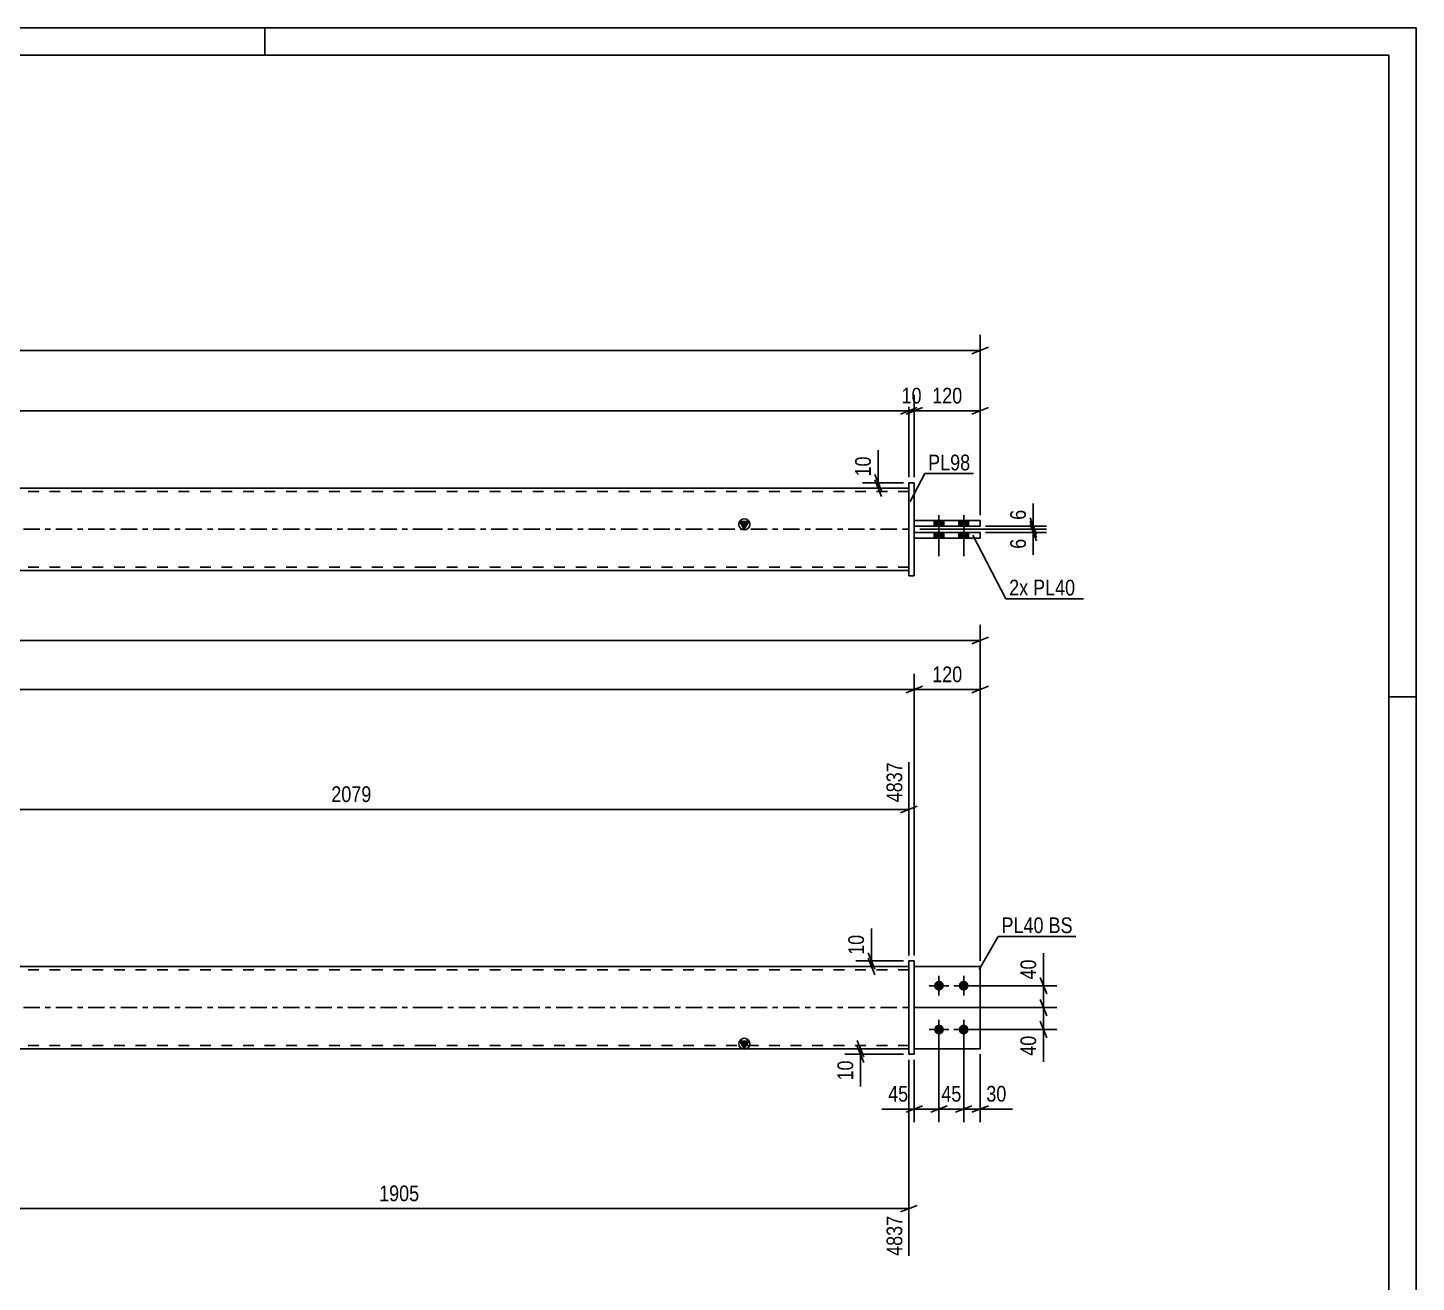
# Model space of a CAD drawing. Header units: millimetres. Extents: x 0 to 594, y 0 to 420.
# Drawn here: x 340.8 to 594, y 191.3 to 420 of the extents above; entities that cross this region are included whole.
import ezdxf

# ---------------------------------------------------------------- set-up
doc = ezdxf.new("R2010")
doc.units = ezdxf.units.MM
doc.linetypes.add('DXK_LINE_DOT2', pattern=[3.9198, 1.9599, -1.9599])
doc.linetypes.add('DXK_LINE_DOT3', pattern=[5.9187, 2.979, -0.9799, 0.9799, -0.9799])
doc.styles.add('Arial Narrow', font='ARIALN.TTF', dxfattribs={"height": 0.2})

# ---------------------------------------------------------------- blocks, each defined once
blk = doc.blocks.new('Unknown-580610075-1130')
at = {"color": 5, "linetype": 'Continuous'}
for p, q in [((594, 420), (0, 420)), ((384, 415), (384, 420)), ((594, 0), (594, 420)), ((589, 415), (5, 415)), ((589, 5), (589, 415)), ((594, 298), (589, 298))]:
    blk.add_line(p, q, dxfattribs=at)
blk = doc.blocks.new('Part-580610075-1695 - 1673')
at = {"color": 2, "linetype": 'Continuous'}
for p, q in [((514.47, 248.86), (502.47, 248.86)), ((514.47, 248.86), (514.47, 248.86)), ((514.47, 248.86), (514.47, 233.86)), ((514.47, 233.86), (502.47, 233.86))]:
    blk.add_line(p, q, dxfattribs=at)
at = {"color": 7, "linetype": 'DXK_LINE_DOT2'}
for p, q in [((514.47, 248.86), (502.47, 248.86)), ((502.47, 248.86), (502.47, 248.86)), ((502.47, 233.86), (502.47, 248.86)), ((514.47, 248.86), (514.47, 248.86)), ((514.47, 233.86), (502.47, 233.86))]:
    blk.add_line(p, q, dxfattribs=at)
blk = doc.blocks.new('Part-580610075-1700 - 1673')
at = {"linetype": 'Continuous'}
blk.add_hatch(color=2, dxfattribs=at).paths.add_polyline_path([(471.47, 233.86), (470.67, 235.26), (472.27, 235.26)])
at = {"color": 2, "linetype": 'Continuous'}
for p, q in [((413.37, 248.86), (174.27, 248.86)), ((501.47, 248.86), (413.47, 248.86)), ((413.37, 233.86), (174.27, 233.86)), ((501.47, 233.86), (413.47, 233.86)), ((471.47, 233.86), (470.67, 235.26)), ((470.67, 235.26), (472.27, 235.26)), ((472.27, 235.26), (471.47, 233.86))]:
    blk.add_line(p, q, dxfattribs=at)
at = {"color": 7, "linetype": 'DXK_LINE_DOT2'}
for p, q in [((413.37, 248.26), (174.27, 248.26)), ((501.47, 248.26), (413.47, 248.26)), ((501.47, 248.86), (501.47, 233.86)), ((413.37, 234.46), (174.27, 234.46)), ((501.47, 234.46), (413.47, 234.46))]:
    blk.add_line(p, q, dxfattribs=at)
at = {"color": 7, "linetype": 'DXK_LINE_DOT3'}
for p, q in [((174.27, 241.36), (413.37, 241.36)), ((413.47, 241.36), (501.47, 241.36))]:
    blk.add_line(p, q, dxfattribs=at)
at = {"color": 2, "linetype": 'Continuous'}
blk.add_circle((471.47, 234.76), 1, dxfattribs=at)
blk = doc.blocks.new('Part-580610075-1685 - 1673')
at = {"color": 2, "linetype": 'Continuous'}
for p, q in [((501.47, 249.86), (502.47, 249.86)), ((501.47, 232.86), (501.47, 249.86)), ((502.47, 232.86), (502.47, 249.86)), ((501.47, 232.86), (501.47, 232.86)), ((501.47, 232.86), (502.47, 232.86))]:
    blk.add_line(p, q, dxfattribs=at)
at = {"color": 7, "linetype": 'DXK_LINE_DOT2'}
for p, q in [((501.47, 249.86), (502.47, 249.86)), ((501.47, 232.86), (502.47, 232.86))]:
    blk.add_line(p, q, dxfattribs=at)
blk = doc.blocks.new('Part-580610075-1690 - 1673')
at = {"color": 7, "linetype": 'DXK_LINE_DOT2'}
for p, q in [((502.47, 248.86), (514.47, 248.86)), ((514.47, 248.86), (502.47, 248.86)), ((502.47, 248.86), (502.47, 248.86)), ((502.47, 233.86), (502.47, 248.86)), ((514.47, 248.86), (514.47, 248.86)), ((514.47, 248.86), (514.47, 233.86)), ((514.47, 233.86), (502.47, 233.86)), ((514.47, 233.86), (502.47, 233.86))]:
    blk.add_line(p, q, dxfattribs=at)
blk = doc.blocks.new('Bolt-580610075-1710 - 1673')
at = {"linetype": 'Continuous'}
for points in [[(506.97, 246.26), (507.16, 246.24), (507.34, 246.18), (507.5, 246.08), (507.64, 245.96), (507.75, 245.81), (507.83, 245.63), (507.87, 245.45), (507.87, 245.26), (507.83, 245.08), (507.75, 244.91), (507.64, 244.75), (507.5, 244.63), (507.34, 244.53), (507.16, 244.48), (506.97, 244.46), (506.78, 244.48), (506.6, 244.53), (506.44, 244.63), (506.3, 244.75), (506.19, 244.91), (506.11, 245.08), (506.08, 245.26), (506.08, 245.45), (506.11, 245.63), (506.19, 245.81), (506.3, 245.96), (506.44, 246.08), (506.6, 246.18), (506.78, 246.24)], [(511.47, 246.26), (511.66, 246.24), (511.84, 246.18), (512, 246.08), (512.14, 245.96), (512.25, 245.81), (512.33, 245.63), (512.37, 245.45), (512.37, 245.26), (512.33, 245.08), (512.25, 244.91), (512.14, 244.75), (512, 244.63), (511.84, 244.53), (511.66, 244.48), (511.47, 244.46), (511.28, 244.48), (511.1, 244.53), (510.94, 244.63), (510.8, 244.75), (510.69, 244.91), (510.61, 245.08), (510.58, 245.26), (510.58, 245.45), (510.61, 245.63), (510.69, 245.81), (510.8, 245.96), (510.94, 246.08), (511.1, 246.18), (511.28, 246.24)], [(506.97, 238.26), (507.16, 238.24), (507.34, 238.18), (507.5, 238.08), (507.64, 237.96), (507.75, 237.81), (507.83, 237.63), (507.87, 237.45), (507.87, 237.26), (507.83, 237.08), (507.75, 236.91), (507.64, 236.75), (507.5, 236.63), (507.34, 236.53), (507.16, 236.48), (506.97, 236.46), (506.78, 236.48), (506.6, 236.53), (506.44, 236.63), (506.3, 236.75), (506.19, 236.91), (506.11, 237.08), (506.08, 237.26), (506.08, 237.45), (506.11, 237.63), (506.19, 237.81), (506.3, 237.96), (506.44, 238.08), (506.6, 238.18), (506.78, 238.24)], [(511.47, 238.26), (511.66, 238.24), (511.84, 238.18), (512, 238.08), (512.14, 237.96), (512.25, 237.81), (512.33, 237.63), (512.37, 237.45), (512.37, 237.26), (512.33, 237.08), (512.25, 236.91), (512.14, 236.75), (512, 236.63), (511.84, 236.53), (511.66, 236.48), (511.47, 236.46), (511.28, 236.48), (511.1, 236.53), (510.94, 236.63), (510.8, 236.75), (510.69, 236.91), (510.61, 237.08), (510.58, 237.26), (510.58, 237.45), (510.61, 237.63), (510.69, 237.81), (510.8, 237.96), (510.94, 238.08), (511.1, 238.18), (511.28, 238.24)]]:
    blk.add_hatch(color=1, dxfattribs=at).paths.add_polyline_path(points)
at = {"color": 1, "linetype": 'Continuous'}
for p, q in [((506.97, 247.16), (506.97, 243.56)), ((511.47, 247.16), (511.47, 243.56)), ((505.17, 245.36), (508.77, 245.36)), ((509.67, 245.36), (513.27, 245.36)), ((506.97, 239.16), (506.97, 235.56)), ((511.47, 239.16), (511.47, 235.56)), ((505.17, 237.36), (508.77, 237.36)), ((509.67, 237.36), (513.27, 237.36))]:
    blk.add_line(p, q, dxfattribs=at)
blk = doc.blocks.new('Bolt-580610075-1371 - 1367')
at = {"linetype": 'Continuous'}
for points in [[(507.87, 330.16), (506.07, 330.16), (506.07, 329.16), (507.87, 329.16)], [(507.87, 330.16), (506.07, 330.16), (506.07, 329.16), (507.87, 329.16)], [(512.37, 330.16), (510.57, 330.16), (510.57, 329.16), (512.37, 329.16)], [(512.37, 330.16), (510.57, 330.16), (510.57, 329.16), (512.37, 329.16)], [(507.87, 327.96), (506.07, 327.96), (506.07, 326.96), (507.87, 326.96)], [(507.87, 327.96), (506.07, 327.96), (506.07, 326.96), (507.87, 326.96)], [(512.37, 327.96), (510.57, 327.96), (510.57, 326.96), (512.37, 326.96)], [(512.37, 327.96), (510.57, 327.96), (510.57, 326.96), (512.37, 326.96)]]:
    blk.add_hatch(color=1, dxfattribs=at).paths.add_polyline_path(points)
at = {"color": 1, "linetype": 'Continuous'}
for p, q in [((506.07, 330.16), (506.07, 329.16)), ((506.07, 330.16), (506.07, 329.16)), ((506.97, 331.16), (506.97, 323.66)), ((506.97, 331.16), (506.97, 323.66)), ((507.87, 330.16), (507.87, 329.16)), ((507.87, 330.16), (507.87, 329.16)), ((510.57, 330.16), (510.57, 329.16)), ((510.57, 330.16), (510.57, 329.16)), ((511.47, 331.16), (511.47, 323.66)), ((511.47, 331.16), (511.47, 323.66)), ((512.37, 330.16), (512.37, 329.16)), ((512.37, 330.16), (512.37, 329.16)), ((506.07, 327.96), (506.07, 326.96)), ((506.07, 327.96), (506.07, 326.96)), ((507.87, 327.96), (507.87, 326.96)), ((507.87, 327.96), (507.87, 326.96)), ((510.57, 327.96), (510.57, 326.96)), ((510.57, 327.96), (510.57, 326.96)), ((512.37, 327.96), (512.37, 326.96)), ((512.37, 327.96), (512.37, 326.96))]:
    blk.add_line(p, q, dxfattribs=at)
blk = doc.blocks.new('Part-580610075-1456 - 1367')
at = {"linetype": 'Continuous'}
blk.add_hatch(color=2, dxfattribs=at).paths.add_polyline_path([(471.47, 328.56), (470.67, 329.96), (472.27, 329.96)])
at = {"color": 2, "linetype": 'Continuous'}
for p, q in [((413.37, 336.06), (174.27, 336.06)), ((501.47, 336.06), (413.47, 336.06)), ((471.47, 328.56), (470.67, 329.96)), ((470.67, 329.96), (472.27, 329.96)), ((472.27, 329.96), (471.47, 328.56)), ((413.37, 321.06), (174.27, 321.06)), ((501.47, 321.06), (413.47, 321.06))]:
    blk.add_line(p, q, dxfattribs=at)
at = {"color": 7, "linetype": 'DXK_LINE_DOT2'}
for p, q in [((413.37, 335.46), (174.27, 335.46)), ((501.47, 335.46), (413.47, 335.46)), ((501.47, 321.06), (501.47, 336.06)), ((413.37, 321.66), (174.27, 321.66)), ((501.47, 321.66), (413.47, 321.66))]:
    blk.add_line(p, q, dxfattribs=at)
at = {"color": 7, "linetype": 'DXK_LINE_DOT3'}
for p, q in [((174.27, 328.56), (413.37, 328.56)), ((413.47, 328.56), (501.47, 328.56))]:
    blk.add_line(p, q, dxfattribs=at)
at = {"color": 2, "linetype": 'Continuous'}
blk.add_circle((471.47, 329.46), 1, dxfattribs=at)
blk = doc.blocks.new('Part-580610075-1461 - 1367')
at = {"color": 2, "linetype": 'Continuous'}
for p, q in [((502.47, 327.96), (514.47, 327.96)), ((514.47, 326.96), (502.47, 326.96)), ((514.47, 326.96), (514.47, 327.96))]:
    blk.add_line(p, q, dxfattribs=at)
at = {"color": 7, "linetype": 'DXK_LINE_DOT2'}
for p, q in [((502.47, 326.96), (502.47, 327.96)), ((514.47, 327.96), (502.47, 327.96)), ((502.47, 326.96), (514.47, 326.96))]:
    blk.add_line(p, q, dxfattribs=at)
blk = doc.blocks.new('Part-580610075-1433 - 1367')
at = {"color": 2, "linetype": 'Continuous'}
for p, q in [((501.47, 337.06), (501.47, 337.06)), ((501.47, 320.06), (501.47, 337.06)), ((501.47, 337.06), (502.47, 337.06)), ((502.47, 337.06), (502.47, 337.06)), ((502.47, 337.06), (502.47, 320.06)), ((501.47, 320.06), (502.47, 320.06)), ((501.47, 320.06), (501.47, 320.06)), ((502.47, 320.06), (502.47, 320.06))]:
    blk.add_line(p, q, dxfattribs=at)
at = {"color": 7, "linetype": 'DXK_LINE_DOT2'}
for p, q in [((501.47, 337.06), (501.47, 337.06)), ((501.47, 337.06), (502.47, 337.06)), ((501.47, 320.06), (502.47, 320.06))]:
    blk.add_line(p, q, dxfattribs=at)
blk = doc.blocks.new('Part-580610075-1466 - 1367')
at = {"color": 2, "linetype": 'Continuous'}
for p, q in [((502.47, 330.16), (514.47, 330.16)), ((514.47, 330.16), (514.47, 329.16)), ((514.47, 329.16), (502.47, 329.16))]:
    blk.add_line(p, q, dxfattribs=at)
at = {"color": 7, "linetype": 'DXK_LINE_DOT2'}
for p, q in [((502.47, 329.16), (502.47, 330.16)), ((514.47, 330.16), (502.47, 330.16)), ((514.47, 330.16), (514.47, 330.16)), ((502.47, 329.16), (514.47, 329.16))]:
    blk.add_line(p, q, dxfattribs=at)
blk = doc.blocks.new('StraightDimension-580610075-1936 - 1673')
at = {"color": 7, "linetype": 'Continuous'}
for p, q in [((500.47, 233.86), (489.82, 233.86)), ((492.07, 235.36), (493.27, 232.36)), ((493.27, 231.36), (492.07, 234.36)), ((492.67, 232.86), (492.67, 233.86)), ((500.47, 232.86), (489.82, 232.86))]:
    blk.add_line(p, q, dxfattribs=at)
at = {"color": 0}
blk.add_wipeout([(491.92, 232.33), (487.72, 232.33), (487.72, 227.47), (491.92, 227.47)], dxfattribs=at)
at = {"color": 7, "linetype": 'Continuous'}
blk.add_line((492.67, 232.86), (492.67, 226.95), dxfattribs=at)
blk.add_line((492.67, 232.86), (492.67, 226.95), dxfattribs=at)
at = {"color": 3, "style": 'Arial Narrow'}
blk.add_text('10', height=2.863, rotation=90.0002, dxfattribs=at).set_placement((491.32, 228.07))
blk = doc.blocks.new('StraightDimension-580610075-1955 - 1673')
at = {"color": 7, "linetype": 'Continuous'}
for p, q in [((506.97, 236.36), (506.97, 220.47)), ((511.47, 236.36), (511.47, 220.47)), ((505.47, 222.27), (508.47, 223.47)), ((506.97, 222.87), (511.47, 222.87)), ((512.97, 223.47), (509.97, 222.27))]:
    blk.add_line(p, q, dxfattribs=at)
at = {"color": 0}
blk.add_wipeout([(511.65, 223.62), (511.65, 227.82), (506.79, 227.82), (506.79, 223.62)], dxfattribs=at)
at = {"color": 3, "style": 'Arial Narrow'}
blk.add_text('45', height=2.863, dxfattribs=at).set_placement((507.39, 224.22))
blk = doc.blocks.new('StraightDimension-580610075-2017 - 1673')
at = {"color": 7, "linetype": 'Continuous'}
for p, q in [((502.47, 241.36), (528.43, 241.36)), ((525.43, 242.86), (526.63, 239.86)), ((526.03, 237.36), (526.03, 241.36)), ((526.63, 235.86), (525.43, 238.86)), ((512.47, 237.36), (528.43, 237.36))]:
    blk.add_line(p, q, dxfattribs=at)
at = {"color": 0}
blk.add_wipeout([(525.28, 236.83), (521.08, 236.83), (521.08, 231.98), (525.28, 231.98)], dxfattribs=at)
at = {"color": 7, "linetype": 'Continuous'}
blk.add_line((526.03, 237.36), (526.03, 231.45), dxfattribs=at)
blk.add_line((526.03, 237.36), (526.03, 231.45), dxfattribs=at)
at = {"color": 3, "style": 'Arial Narrow'}
blk.add_text('40', height=2.863, rotation=90.0002, dxfattribs=at).set_placement((524.68, 232.58))
blk = doc.blocks.new('StraightDimension-580610075-2031 - 1673')
at = {"color": 7, "linetype": 'Continuous'}
for p, q in [((494.04, 251.36), (495.24, 248.36)), ((500.47, 249.86), (491.79, 249.86)), ((500.47, 248.86), (491.79, 248.86)), ((495.24, 247.36), (494.04, 250.36)), ((494.64, 248.86), (494.64, 249.86))]:
    blk.add_line(p, q, dxfattribs=at)
at = {"color": 0}
blk.add_wipeout([(493.89, 255.24), (489.69, 255.24), (489.69, 250.38), (493.89, 250.38)], dxfattribs=at)
at = {"color": 7, "linetype": 'Continuous'}
blk.add_line((494.64, 249.86), (494.64, 255.76), dxfattribs=at)
blk.add_line((494.64, 249.86), (494.64, 255.76), dxfattribs=at)
at = {"color": 3, "style": 'Arial Narrow'}
blk.add_text('10', height=2.863, rotation=90.0002, dxfattribs=at).set_placement((493.29, 250.98))
blk = doc.blocks.new('StraightDimension-580610075-1760 - 1673')
at = {"color": 7, "linetype": 'Continuous'}
for p, q in [((298.13, 249.86), (298.13, 286.1)), ((501.47, 250.86), (501.47, 286.1)), ((299.63, 278.09), (296.63, 276.89)), ((298.13, 277.49), (501.47, 277.49)), ((499.97, 276.89), (502.97, 278.09))]:
    blk.add_line(p, q, dxfattribs=at)
at = {"color": 0, "linetype": 'Continuous'}
blk.add_wipeout([(500.87, 286.7), (496.67, 286.7), (496.67, 278.19), (500.87, 278.19)], dxfattribs=at)
at = {"color": 0}
blk.add_wipeout([(404.06, 278.24), (404.06, 282.44), (395.55, 282.44), (395.55, 278.24)], dxfattribs=at)
at = {"color": 3, "linetype": 'Continuous', "style": 'Arial Narrow'}
blk.add_text('4837', height=2.863, rotation=90.0002, dxfattribs=at).set_placement((500.27, 278.79))
at = {"color": 3, "style": 'Arial Narrow'}
blk.add_text('2079', height=2.863, dxfattribs=at).set_placement((396.15, 278.84))
blk = doc.blocks.new('StraightDimension-580610075-2040 - 1673')
at = {"color": 7, "linetype": 'Continuous'}
for p, q in [((502.47, 250.86), (502.47, 302.19)), ((514.47, 249.86), (514.47, 302.19)), ((500.97, 298.74), (503.97, 299.94)), ((502.47, 299.34), (514.47, 299.34)), ((515.97, 299.94), (512.97, 298.74))]:
    blk.add_line(p, q, dxfattribs=at)
at = {"color": 0}
blk.add_wipeout([(511.81, 300.09), (511.81, 304.29), (505.13, 304.29), (505.13, 300.09)], dxfattribs=at)
at = {"color": 3, "style": 'Arial Narrow'}
blk.add_text('120', height=2.863, dxfattribs=at).set_placement((505.73, 300.69))
blk = doc.blocks.new('StraightDimension-580610075-1945 - 1673')
at = {"color": 7, "linetype": 'Continuous'}
for p, q in [((506.97, 236.36), (506.97, 220.47)), ((502.47, 231.86), (502.47, 220.47)), ((500.97, 222.27), (503.97, 223.47)), ((502.47, 222.87), (506.97, 222.87)), ((508.47, 223.47), (505.47, 222.27))]:
    blk.add_line(p, q, dxfattribs=at)
at = {"color": 0}
blk.add_wipeout([(501.95, 223.62), (501.95, 227.82), (497.09, 227.82), (497.09, 223.62)], dxfattribs=at)
at = {"color": 7, "linetype": 'Continuous'}
blk.add_line((502.47, 222.87), (496.56, 222.87), dxfattribs=at)
blk.add_line((502.47, 222.87), (496.56, 222.87), dxfattribs=at)
at = {"color": 3, "style": 'Arial Narrow'}
blk.add_text('45', height=2.863, dxfattribs=at).set_placement((497.69, 224.22))
blk = doc.blocks.new('StraightDimension-580610075-1746 - 1673')
at = {"color": 7, "linetype": 'Continuous'}
for p, q in [((514.47, 249.86), (514.47, 311.12)), ((73.17, 308.27), (514.47, 308.27)), ((512.97, 307.67), (515.97, 308.87))]:
    blk.add_line(p, q, dxfattribs=at)
blk = doc.blocks.new('StraightDimension-580610075-2050 - 1673')
at = {"color": 7, "linetype": 'Continuous'}
for p, q in [((502.47, 250.86), (502.47, 302.19)), ((85.17, 299.34), (502.47, 299.34)), ((500.97, 298.74), (503.97, 299.94))]:
    blk.add_line(p, q, dxfattribs=at)
blk = doc.blocks.new('StraightDimension-580610075-1838 - 1673')
at = {"color": 7, "linetype": 'Continuous'}
for p, q in [((315.58, 232.86), (315.58, 196.09)), ((501.47, 231.86), (501.47, 196.09)), ((317.08, 205.31), (314.08, 204.11)), ((499.97, 204.11), (502.97, 205.31)), ((315.58, 204.71), (501.47, 204.71))]:
    blk.add_line(p, q, dxfattribs=at)
at = {"color": 0}
blk.add_wipeout([(412.78, 205.46), (412.78, 209.66), (404.27, 209.66), (404.27, 205.46)], dxfattribs=at)
at = {"color": 0, "linetype": 'Continuous'}
blk.add_wipeout([(500.87, 204.01), (496.67, 204.01), (496.67, 195.49), (500.87, 195.49)], dxfattribs=at)
at = {"color": 3, "style": 'Arial Narrow'}
blk.add_text('1905', height=2.863, dxfattribs=at).set_placement((404.87, 206.06))
at = {"color": 3, "linetype": 'Continuous', "style": 'Arial Narrow'}
blk.add_text('4837', height=2.863, rotation=90.0002, dxfattribs=at).set_placement((500.27, 196.09))
blk = doc.blocks.new('StraightDimension-580610075-1965 - 1673')
at = {"color": 7, "linetype": 'Continuous'}
for p, q in [((511.47, 236.36), (511.47, 220.47)), ((514.47, 232.86), (514.47, 220.47)), ((509.97, 222.27), (512.97, 223.47)), ((511.47, 222.87), (514.47, 222.87)), ((515.97, 223.47), (512.97, 222.27))]:
    blk.add_line(p, q, dxfattribs=at)
at = {"color": 0}
blk.add_wipeout([(519.85, 223.62), (519.85, 227.82), (515, 227.82), (515, 223.62)], dxfattribs=at)
at = {"color": 7, "linetype": 'Continuous'}
blk.add_line((514.47, 222.87), (520.38, 222.87), dxfattribs=at)
blk.add_line((514.47, 222.87), (520.38, 222.87), dxfattribs=at)
at = {"color": 3, "style": 'Arial Narrow'}
blk.add_text('30', height=2.863, dxfattribs=at).set_placement((515.6, 224.22))
blk = doc.blocks.new('StraightDimension-580610075-2004 - 1673')
at = {"color": 7, "linetype": 'Continuous'}
for p, q in [((525.43, 246.86), (526.63, 243.86)), ((512.47, 245.36), (528.43, 245.36)), ((526.03, 241.36), (526.03, 245.36)), ((502.47, 241.36), (528.43, 241.36)), ((526.63, 239.86), (525.43, 242.86))]:
    blk.add_line(p, q, dxfattribs=at)
at = {"color": 0}
blk.add_wipeout([(525.28, 250.74), (521.08, 250.74), (521.08, 245.88), (525.28, 245.88)], dxfattribs=at)
at = {"color": 7, "linetype": 'Continuous'}
blk.add_line((526.03, 245.36), (526.03, 251.26), dxfattribs=at)
blk.add_line((526.03, 245.36), (526.03, 251.26), dxfattribs=at)
at = {"color": 3, "style": 'Arial Narrow'}
blk.add_text('40', height=2.863, rotation=90.0002, dxfattribs=at).set_placement((524.68, 246.48))
blk = doc.blocks.new('StraightDimension-580610075-1545 - 1367')
at = {"color": 7, "linetype": 'Continuous'}
for p, q in [((514.47, 331.16), (514.47, 364.02)), ((73.17, 361.17), (514.47, 361.17)), ((512.97, 360.57), (515.97, 361.77))]:
    blk.add_line(p, q, dxfattribs=at)
blk = doc.blocks.new('StraightDimension-580610075-1576 - 1367')
at = {"color": 7, "linetype": 'Continuous'}
for p, q in [((501.47, 338.06), (501.47, 353.01)), ((86.17, 350.16), (501.47, 350.16)), ((499.97, 349.56), (502.97, 350.76))]:
    blk.add_line(p, q, dxfattribs=at)
blk = doc.blocks.new('StraightDimension-580610075-1586 - 1367')
at = {"color": 7, "linetype": 'Continuous'}
for p, q in [((501.47, 338.06), (501.47, 353.01)), ((502.47, 338.06), (502.47, 353.01)), ((499.97, 349.56), (502.97, 350.76)), ((503.97, 350.76), (500.97, 349.56)), ((501.47, 350.16), (502.47, 350.16))]:
    blk.add_line(p, q, dxfattribs=at)
at = {"color": 0}
blk.add_wipeout([(504.4, 350.91), (504.4, 355.11), (499.54, 355.11), (499.54, 350.91)], dxfattribs=at)
at = {"color": 3, "style": 'Arial Narrow'}
blk.add_text('10', height=2.863, dxfattribs=at).set_placement((500.14, 351.51))
blk = doc.blocks.new('StraightDimension-580610075-1596 - 1367')
at = {"color": 7, "linetype": 'Continuous'}
for p, q in [((502.47, 338.06), (502.47, 353.01)), ((514.47, 331.16), (514.47, 353.01)), ((500.97, 349.56), (503.97, 350.76)), ((502.47, 350.16), (514.47, 350.16)), ((515.97, 350.76), (512.97, 349.56))]:
    blk.add_line(p, q, dxfattribs=at)
at = {"color": 0}
blk.add_wipeout([(511.81, 350.91), (511.81, 355.11), (505.13, 355.11), (505.13, 350.91)], dxfattribs=at)
at = {"color": 3, "style": 'Arial Narrow'}
blk.add_text('120', height=2.863, dxfattribs=at).set_placement((505.73, 351.51))
blk = doc.blocks.new('StraightDimension-580610075-1607 - 1367')
at = {"color": 7, "linetype": 'Continuous'}
for p, q in [((500.47, 337.06), (493.04, 337.06)), ((495.29, 338.56), (496.49, 335.56)), ((496.49, 334.56), (495.29, 337.56)), ((495.89, 336.06), (495.89, 337.06)), ((500.47, 336.06), (493.04, 336.06))]:
    blk.add_line(p, q, dxfattribs=at)
at = {"color": 0}
blk.add_wipeout([(495.14, 342.44), (490.94, 342.44), (490.94, 337.59), (495.14, 337.59)], dxfattribs=at)
at = {"color": 7, "linetype": 'Continuous'}
blk.add_line((495.89, 337.06), (495.89, 342.97), dxfattribs=at)
blk.add_line((495.89, 337.06), (495.89, 342.97), dxfattribs=at)
at = {"color": 3, "style": 'Arial Narrow'}
blk.add_text('10', height=2.863, rotation=90.0002, dxfattribs=at).set_placement((494.54, 338.19))
blk = doc.blocks.new('StraightDimension-580610075-1618 - 1367')
at = {"color": 7, "linetype": 'Continuous'}
for p, q in [((523.57, 330.06), (524.77, 327.06)), ((524.77, 326.46), (523.57, 329.46)), ((503.47, 328.56), (526.57, 328.56)), ((515.47, 327.96), (526.57, 327.96)), ((524.17, 327.96), (524.17, 328.56))]:
    blk.add_line(p, q, dxfattribs=at)
at = {"color": 0}
blk.add_wipeout([(523.42, 327.44), (519.22, 327.44), (519.22, 324.41), (523.42, 324.41)], dxfattribs=at)
at = {"color": 7, "linetype": 'Continuous'}
blk.add_line((524.17, 327.96), (524.17, 323.88), dxfattribs=at)
blk.add_line((524.17, 327.96), (524.17, 323.88), dxfattribs=at)
at = {"color": 3, "style": 'Arial Narrow'}
blk.add_text('6', height=2.86, rotation=90.0002, dxfattribs=at).set_placement((522.82, 325.01))
blk = doc.blocks.new('StraightDimension-580610075-1627 - 1367')
at = {"color": 7, "linetype": 'Continuous'}
for p, q in [((523.57, 330.66), (524.77, 327.66)), ((524.77, 327.06), (523.57, 330.06)), ((503.47, 328.56), (526.57, 328.56)), ((515.47, 329.16), (526.57, 329.16)), ((524.17, 328.56), (524.17, 329.16))]:
    blk.add_line(p, q, dxfattribs=at)
at = {"color": 0}
blk.add_wipeout([(523.42, 332.72), (519.22, 332.72), (519.22, 329.69), (523.42, 329.69)], dxfattribs=at)
at = {"color": 7, "linetype": 'Continuous'}
blk.add_line((524.17, 329.16), (524.17, 333.24), dxfattribs=at)
blk.add_line((524.17, 329.16), (524.17, 333.24), dxfattribs=at)
at = {"color": 3, "style": 'Arial Narrow'}
blk.add_text('6', height=2.86, rotation=90.0002, dxfattribs=at).set_placement((522.82, 330.29))
blk = doc.blocks.new('MarkSet-580610075-2083 - 1673')
at = {"color": 0}
blk.add_wipeout([(526.05, 254.94), (526.05, 257.94), (518.37, 257.94), (518.37, 254.94)], dxfattribs=at)
blk.add_wipeout([(526.05, 254.94), (526.05, 257.94), (518.37, 257.94), (518.37, 254.94)], dxfattribs=at)
at = {"color": 30, "linetype": 'Continuous'}
blk.add_line((514.27, 248.28), (517.77, 254.34), dxfattribs=at)
at = {"color": 0}
blk.add_wipeout([(531.33, 254.94), (531.33, 257.94), (526.95, 257.94), (526.95, 254.94)], dxfattribs=at)
blk.add_wipeout([(531.33, 254.94), (531.33, 257.94), (526.95, 257.94), (526.95, 254.94)], dxfattribs=at)
at = {"color": 30, "linetype": 'Continuous'}
blk.add_line((517.77, 254.34), (531.93, 254.34), dxfattribs=at)
at = {"color": 3, "style": 'Arial Narrow'}
for s, p in [('PL40', (518.37, 254.94)), ('BS', (526.95, 254.94))]:
    blk.add_text(s, height=2.863, dxfattribs=at).set_placement(p)
blk = doc.blocks.new('MarkSet-580610075-1658 - 1367')
at = {"color": 0}
blk.add_wipeout([(523.23, 316.51), (523.23, 319.51), (519.76, 319.51), (519.76, 316.51)], dxfattribs=at)
blk.add_wipeout([(523.23, 316.51), (523.23, 319.51), (519.76, 319.51), (519.76, 316.51)], dxfattribs=at)
at = {"color": 30, "linetype": 'Continuous'}
blk.add_line((513.13, 327.48), (519.16, 315.91), dxfattribs=at)
at = {"color": 0}
blk.add_wipeout([(531.81, 316.51), (531.81, 319.51), (524.13, 319.51), (524.13, 316.51)], dxfattribs=at)
blk.add_wipeout([(531.81, 316.51), (531.81, 319.51), (524.13, 319.51), (524.13, 316.51)], dxfattribs=at)
at = {"color": 30, "linetype": 'Continuous'}
blk.add_line((519.16, 315.91), (533.31, 315.91), dxfattribs=at)
at = {"color": 3, "style": 'Arial Narrow'}
for s, p in [('2x', (519.76, 316.51)), ('PL40', (524.13, 316.51))]:
    blk.add_text(s, height=2.863, dxfattribs=at).set_placement(p)
blk = doc.blocks.new('Mark-580610075-1429 - 1367')
at = {"color": 0}
blk.add_wipeout([(512.66, 339.31), (512.66, 342.31), (504.99, 342.31), (504.99, 339.31)], dxfattribs=at)
blk.add_wipeout([(512.66, 339.31), (512.66, 342.31), (504.99, 342.31), (504.99, 339.31)], dxfattribs=at)
at = {"color": 30, "linetype": 'Continuous'}
for p, q in [((501.7, 333.63), (504.39, 338.71)), ((504.39, 338.71), (513.26, 338.71))]:
    blk.add_line(p, q, dxfattribs=at)
at = {"color": 3, "style": 'Arial Narrow'}
blk.add_text('PL98', height=2.863, dxfattribs=at).set_placement((504.99, 339.31))

msp = doc.modelspace()

# ---------------------------------------------------------------- block references
for name in ['Unknown-580610075-1130', 'Part-580610075-1433 - 1367', 'Part-580610075-1456 - 1367', 'Part-580610075-1466 - 1367', 'Bolt-580610075-1371 - 1367', 'Part-580610075-1461 - 1367', 'Part-580610075-1700 - 1673', 'Part-580610075-1685 - 1673', 'Part-580610075-1695 - 1673', 'Part-580610075-1690 - 1673', 'Bolt-580610075-1710 - 1673']:
    msp.add_blockref(name, (0, 0))

# ---------------------------------------------------------------- next in the draw order: block references
for name in ['StraightDimension-580610075-1545 - 1367', 'StraightDimension-580610075-2031 - 1673', 'StraightDimension-580610075-1955 - 1673', 'StraightDimension-580610075-1936 - 1673']:
    msp.add_blockref(name, (0, 0))

# ---------------------------------------------------------------- next in the draw order: block references
for name in ['StraightDimension-580610075-1576 - 1367', 'StraightDimension-580610075-1760 - 1673', 'StraightDimension-580610075-2017 - 1673']:
    msp.add_blockref(name, (0, 0))

# ---------------------------------------------------------------- next in the draw order: block references
for name in ['StraightDimension-580610075-1586 - 1367', 'StraightDimension-580610075-2040 - 1673', 'StraightDimension-580610075-1945 - 1673', 'StraightDimension-580610075-1965 - 1673']:
    msp.add_blockref(name, (0, 0))

# ---------------------------------------------------------------- next in the draw order: block references
for name in ['StraightDimension-580610075-1596 - 1367', 'StraightDimension-580610075-1746 - 1673', 'StraightDimension-580610075-1838 - 1673']:
    msp.add_blockref(name, (0, 0))

# ---------------------------------------------------------------- next in the draw order: block references
for name in ['StraightDimension-580610075-1607 - 1367', 'StraightDimension-580610075-1618 - 1367', 'StraightDimension-580610075-2050 - 1673']:
    msp.add_blockref(name, (0, 0))

# ---------------------------------------------------------------- next in the draw order: block references
for name in ['StraightDimension-580610075-1627 - 1367', 'StraightDimension-580610075-2004 - 1673']:
    msp.add_blockref(name, (0, 0))

# ---------------------------------------------------------------- next in the draw order: block references
for name in ['Mark-580610075-1429 - 1367', 'MarkSet-580610075-1658 - 1367', 'MarkSet-580610075-2083 - 1673']:
    msp.add_blockref(name, (0, 0))

doc.saveas('drawing.dxf')
